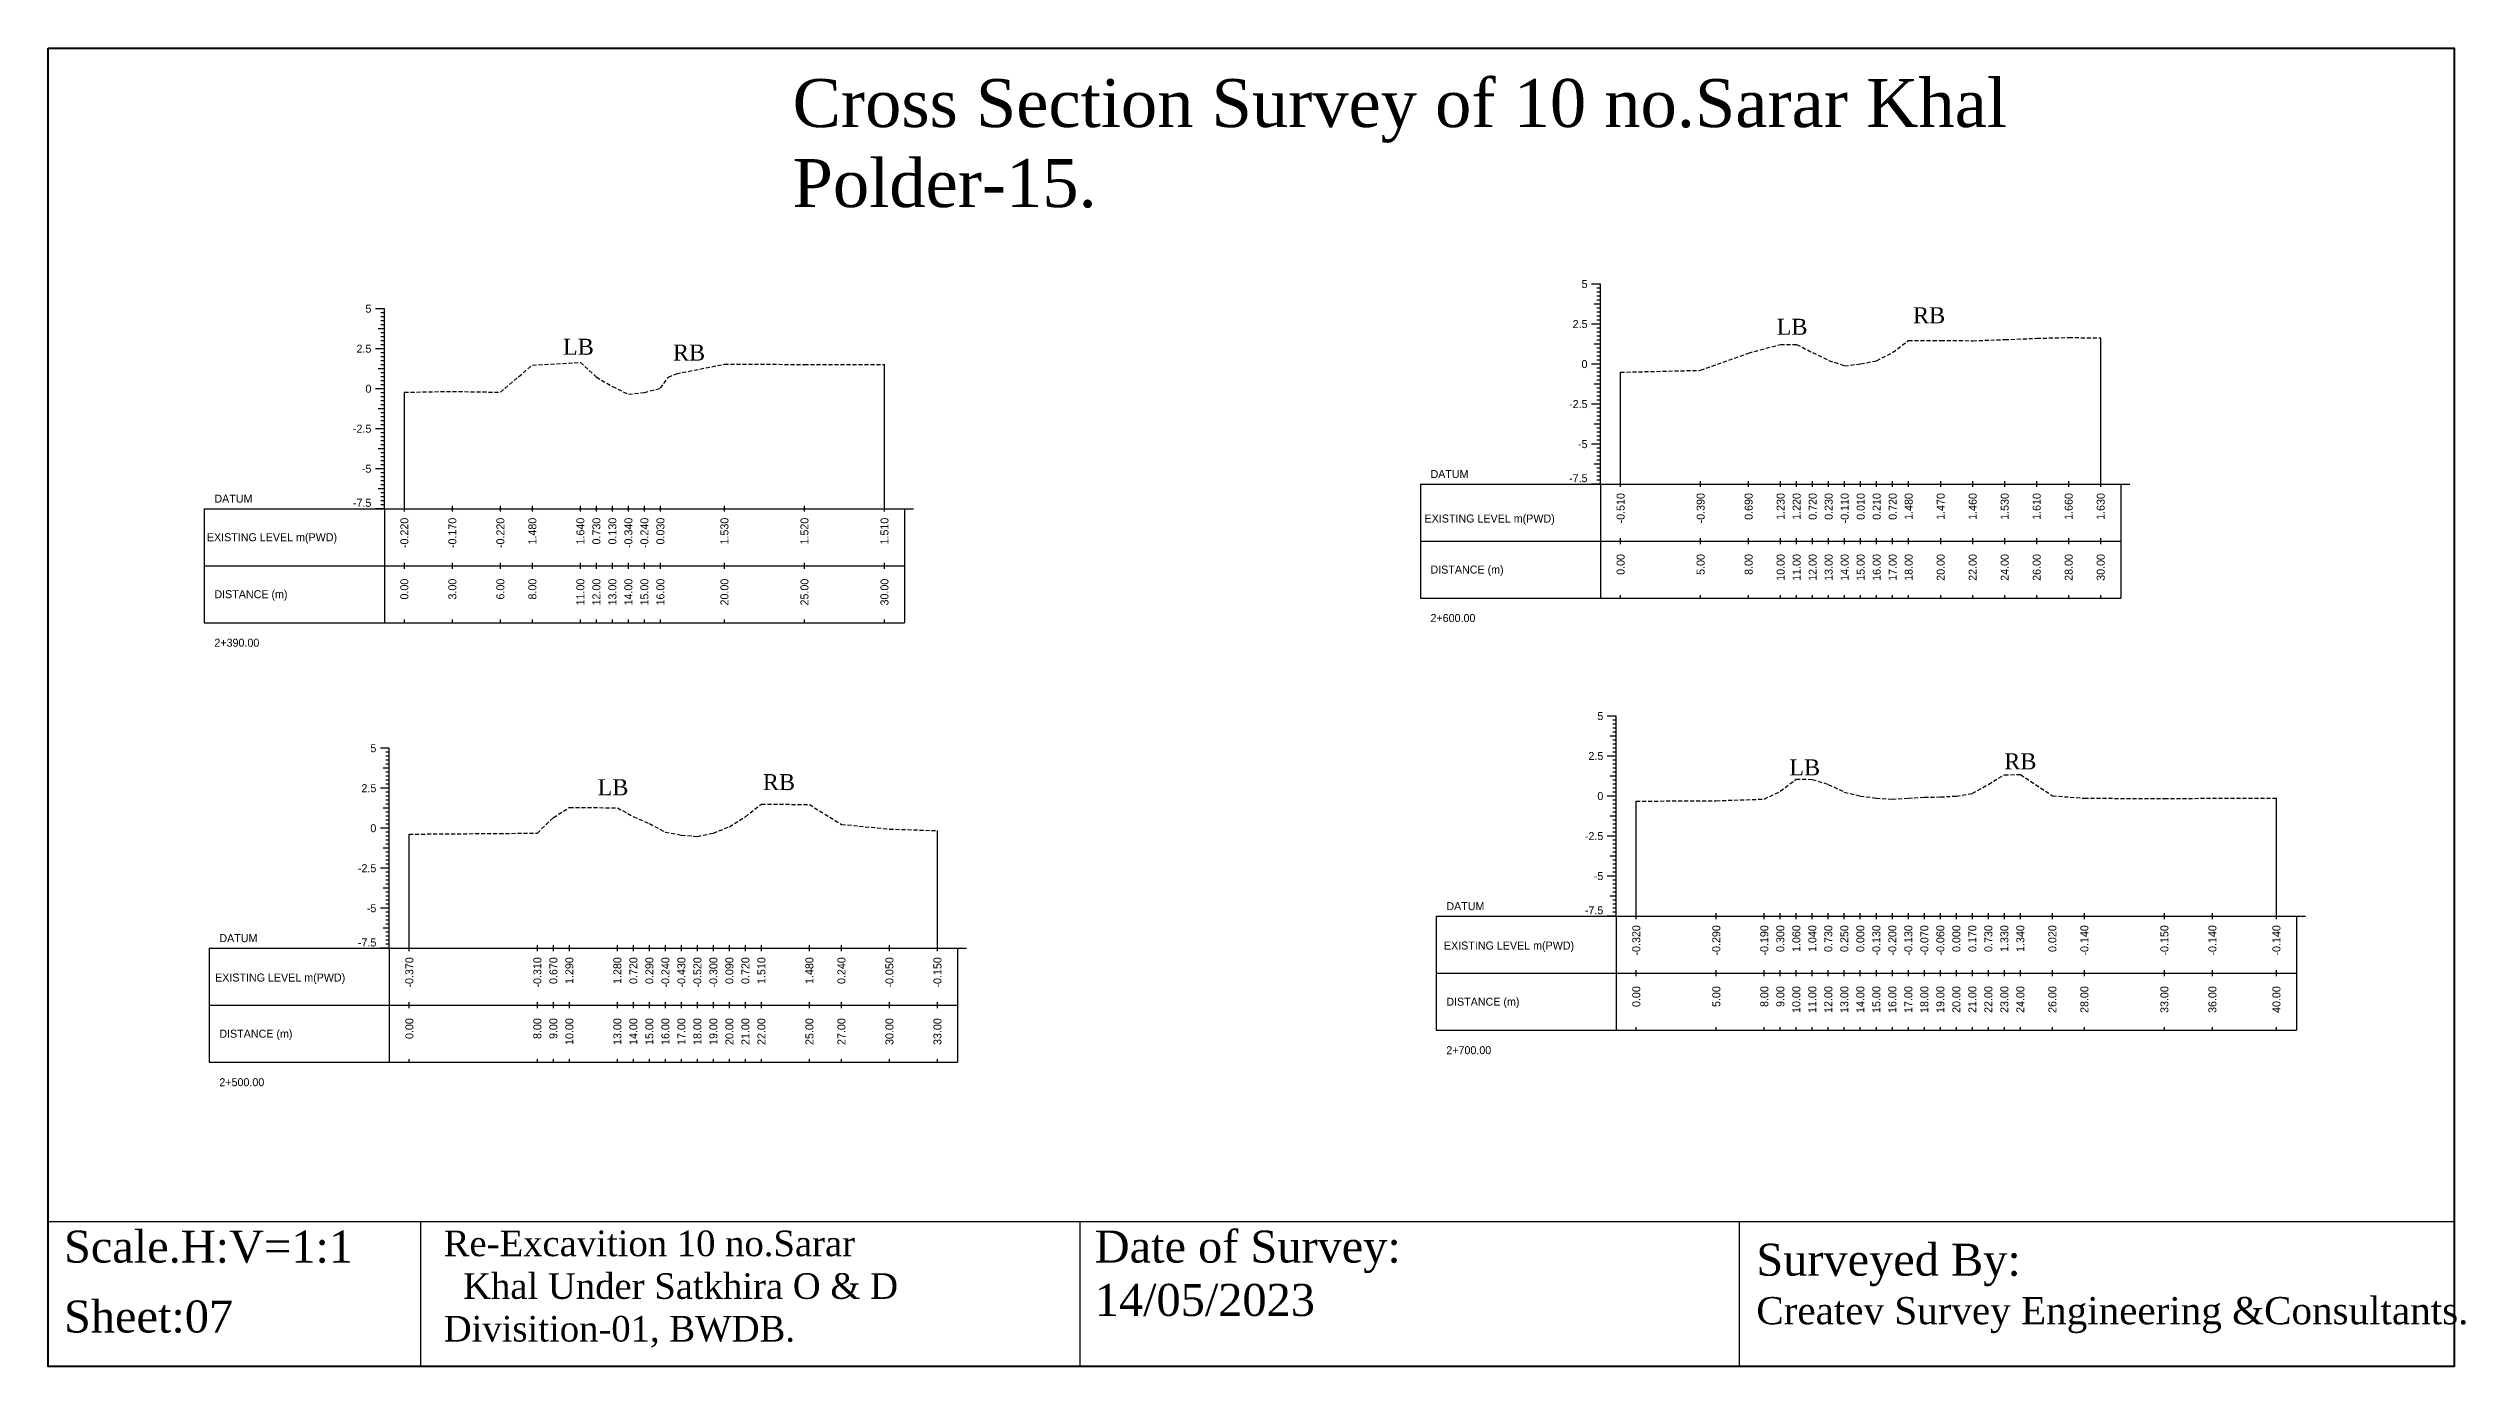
# Model space of a CAD drawing. Header units: inches. Extents: x 4752 to 6808, y -1487 to -426.
# Drawn here: x 5461.6 to 5612.7, y -1338 to -1255.6 of the extents above; entities that cross this region are included whole.
import ezdxf
from ezdxf.enums import TextEntityAlignment as Align

# ---------------------------------------------------------------- set-up
doc = ezdxf.new("R2010")
doc.units = ezdxf.units.IN
doc.header["$MEASUREMENT"] = 0
doc.linetypes.add('HIDDEN', pattern=[0.375, 0.25, -0.125])
doc.layers.add('CS_Drawing', color=7, linetype='Continuous')
doc.layers.add('GL', color=3, linetype='HIDDEN')
doc.styles.add('romans', font='romans.shx')

msp = doc.modelspace()

# ---------------------------------------------------------------- linework, layer by layer
at = {"color": 4, "lineweight": 40}
msp.add_lwpolyline([(5461.61, -1255.63), (5611.95, -1255.63), (5611.95, -1338), (5461.61, -1338)], close=True, dxfattribs=at)
for points in [[(5611.95, -1255.63), (5611.95, -1338)], [(5461.61, -1328.93), (5611.95, -1328.93)], [(5461.61, -1328.93), (5461.61, -1338)], [(5484.86, -1328.93), (5484.86, -1338)], [(5526.06, -1328.93), (5526.06, -1338)], [(5567.26, -1328.93), (5567.26, -1338)]]:
    msp.add_lwpolyline(points)
at = {"layer": 'CS_Drawing'}
for p, q in [((5558.61, -1270.36), (5558.04, -1270.36)), ((5558.61, -1270.36), (5558.21, -1270.36)), ((5558.61, -1271.61), (5558.21, -1271.61)), ((5558.61, -1270.36), (5558.38, -1270.36)), ((5558.61, -1270.61), (5558.38, -1270.61)), ((5558.61, -1270.86), (5558.38, -1270.86)), ((5558.61, -1271.11), (5558.38, -1271.11)), ((5558.61, -1271.36), (5558.38, -1271.36)), ((5558.61, -1271.61), (5558.38, -1271.61)), ((5558.61, -1282.86), (5558.61, -1270.36)), ((5482.61, -1271.9), (5482.05, -1271.9)), ((5482.61, -1271.9), (5482.22, -1271.9)), ((5482.61, -1273.15), (5482.22, -1273.15)), ((5482.61, -1271.9), (5482.39, -1271.9)), ((5482.61, -1272.15), (5482.39, -1272.15)), ((5482.61, -1272.4), (5482.39, -1272.4)), ((5482.61, -1272.65), (5482.39, -1272.65)), ((5482.61, -1272.9), (5482.39, -1272.9)), ((5482.61, -1273.15), (5482.39, -1273.15)), ((5482.61, -1284.4), (5482.61, -1271.9)), ((5558.61, -1272.86), (5558.04, -1272.86)), ((5558.61, -1272.86), (5558.21, -1272.86)), ((5558.61, -1271.86), (5558.38, -1271.86)), ((5558.61, -1272.11), (5558.38, -1272.11)), ((5558.61, -1272.36), (5558.38, -1272.36)), ((5558.61, -1272.61), (5558.38, -1272.61)), ((5558.61, -1272.86), (5558.38, -1272.86)), ((5558.61, -1273.11), (5558.38, -1273.11)), ((5558.61, -1273.36), (5558.38, -1273.36)), ((5482.61, -1274.4), (5482.05, -1274.4)), ((5482.61, -1274.4), (5482.22, -1274.4)), ((5482.61, -1273.4), (5482.39, -1273.4)), ((5482.61, -1273.65), (5482.39, -1273.65)), ((5482.61, -1273.9), (5482.39, -1273.9)), ((5482.61, -1274.15), (5482.39, -1274.15)), ((5482.61, -1274.4), (5482.39, -1274.4)), ((5482.61, -1274.65), (5482.39, -1274.65)), ((5558.61, -1274.11), (5558.21, -1274.11)), ((5558.61, -1273.61), (5558.38, -1273.61)), ((5558.61, -1273.86), (5558.38, -1273.86)), ((5558.61, -1274.11), (5558.38, -1274.11)), ((5558.61, -1274.36), (5558.38, -1274.36)), ((5558.61, -1274.61), (5558.38, -1274.61)), ((5558.61, -1274.86), (5558.38, -1274.86)), ((5589.86, -1282.86), (5589.86, -1273.73)), ((5482.61, -1275.65), (5482.22, -1275.65)), ((5482.61, -1274.9), (5482.39, -1274.9)), ((5482.61, -1275.15), (5482.39, -1275.15)), ((5482.61, -1275.4), (5482.39, -1275.4)), ((5482.61, -1275.65), (5482.39, -1275.65)), ((5482.61, -1275.9), (5482.39, -1275.9)), ((5482.61, -1276.15), (5482.39, -1276.15)), ((5513.86, -1284.4), (5513.86, -1275.39)), ((5558.61, -1275.36), (5558.04, -1275.36)), ((5558.61, -1275.36), (5558.21, -1275.36)), ((5558.61, -1275.11), (5558.38, -1275.11)), ((5558.61, -1275.36), (5558.38, -1275.36)), ((5558.61, -1275.61), (5558.38, -1275.61)), ((5558.61, -1275.86), (5558.38, -1275.86)), ((5558.61, -1276.11), (5558.38, -1276.11)), ((5558.61, -1276.36), (5558.38, -1276.36)), ((5559.86, -1282.86), (5559.86, -1275.87)), ((5482.61, -1276.9), (5482.05, -1276.9)), ((5482.61, -1276.9), (5482.22, -1276.9)), ((5482.61, -1276.4), (5482.39, -1276.4)), ((5482.61, -1276.65), (5482.39, -1276.65)), ((5482.61, -1276.9), (5482.39, -1276.9)), ((5482.61, -1277.15), (5482.39, -1277.15)), ((5482.61, -1277.4), (5482.39, -1277.4)), ((5482.61, -1277.65), (5482.39, -1277.65)), ((5483.86, -1284.4), (5483.86, -1277.12)), ((5558.61, -1277.86), (5558.04, -1277.86)), ((5558.61, -1276.61), (5558.21, -1276.61)), ((5558.61, -1277.86), (5558.21, -1277.86)), ((5558.61, -1276.61), (5558.38, -1276.61)), ((5558.61, -1276.86), (5558.38, -1276.86)), ((5558.61, -1277.11), (5558.38, -1277.11)), ((5558.61, -1277.36), (5558.38, -1277.36)), ((5558.61, -1277.61), (5558.38, -1277.61)), ((5558.61, -1277.86), (5558.38, -1277.86)), ((5482.61, -1279.4), (5482.05, -1279.4)), ((5482.61, -1278.15), (5482.22, -1278.15)), ((5482.61, -1279.4), (5482.22, -1279.4)), ((5482.61, -1277.9), (5482.39, -1277.9)), ((5482.61, -1278.15), (5482.39, -1278.15)), ((5482.61, -1278.4), (5482.39, -1278.4)), ((5482.61, -1278.65), (5482.39, -1278.65)), ((5482.61, -1278.9), (5482.39, -1278.9)), ((5482.61, -1279.15), (5482.39, -1279.15)), ((5482.61, -1279.4), (5482.39, -1279.4)), ((5558.61, -1279.11), (5558.21, -1279.11)), ((5558.61, -1278.11), (5558.38, -1278.11)), ((5558.61, -1278.36), (5558.38, -1278.36)), ((5558.61, -1278.61), (5558.38, -1278.61)), ((5558.61, -1278.86), (5558.38, -1278.86)), ((5558.61, -1279.11), (5558.38, -1279.11)), ((5558.61, -1279.36), (5558.38, -1279.36)), ((5482.61, -1280.65), (5482.22, -1280.65)), ((5482.61, -1279.65), (5482.39, -1279.65)), ((5482.61, -1279.9), (5482.39, -1279.9)), ((5482.61, -1280.15), (5482.39, -1280.15)), ((5482.61, -1280.4), (5482.39, -1280.4)), ((5482.61, -1280.65), (5482.39, -1280.65)), ((5482.61, -1280.9), (5482.39, -1280.9)), ((5558.61, -1280.36), (5558.04, -1280.36)), ((5558.61, -1280.36), (5558.21, -1280.36)), ((5558.61, -1279.61), (5558.38, -1279.61)), ((5558.61, -1279.86), (5558.38, -1279.86)), ((5558.61, -1280.11), (5558.38, -1280.11)), ((5558.61, -1280.36), (5558.38, -1280.36)), ((5558.61, -1280.61), (5558.38, -1280.61)), ((5558.61, -1280.86), (5558.38, -1280.86)), ((5482.61, -1281.9), (5482.05, -1281.9)), ((5482.61, -1281.9), (5482.22, -1281.9)), ((5482.61, -1281.15), (5482.39, -1281.15)), ((5482.61, -1281.4), (5482.39, -1281.4)), ((5482.61, -1281.65), (5482.39, -1281.65)), ((5482.61, -1281.9), (5482.39, -1281.9)), ((5482.61, -1282.15), (5482.39, -1282.15)), ((5482.61, -1282.4), (5482.39, -1282.4)), ((5558.61, -1281.61), (5558.21, -1281.61)), ((5558.61, -1281.11), (5558.38, -1281.11)), ((5558.61, -1281.36), (5558.38, -1281.36)), ((5558.61, -1281.61), (5558.38, -1281.61)), ((5558.61, -1281.86), (5558.38, -1281.86)), ((5558.61, -1282.11), (5558.38, -1282.11)), ((5558.61, -1282.36), (5558.38, -1282.36)), ((5482.61, -1283.15), (5482.22, -1283.15)), ((5482.61, -1282.65), (5482.39, -1282.65)), ((5482.61, -1282.9), (5482.39, -1282.9)), ((5482.61, -1283.15), (5482.39, -1283.15)), ((5482.61, -1283.4), (5482.39, -1283.4)), ((5482.61, -1283.65), (5482.39, -1283.65)), ((5482.61, -1283.9), (5482.39, -1283.9)), ((5547.36, -1282.86), (5558.61, -1282.86)), ((5547.36, -1282.86), (5547.36, -1289.98)), ((5558.61, -1282.86), (5558.04, -1282.86)), ((5558.61, -1282.86), (5558.21, -1282.86)), ((5558.61, -1282.61), (5558.38, -1282.61)), ((5558.61, -1282.86), (5558.38, -1282.86)), ((5558.61, -1282.86), (5591.11, -1282.86)), ((5558.61, -1282.86), (5558.61, -1289.98)), ((5559.86, -1283.04), (5559.86, -1282.67)), ((5564.86, -1283.04), (5564.86, -1282.67)), ((5567.86, -1283.04), (5567.86, -1282.67)), ((5569.86, -1283.04), (5569.86, -1282.67)), ((5570.86, -1283.04), (5570.86, -1282.67)), ((5571.86, -1283.04), (5571.86, -1282.67)), ((5572.86, -1283.04), (5572.86, -1282.67)), ((5573.86, -1283.04), (5573.86, -1282.67)), ((5574.86, -1283.04), (5574.86, -1282.67)), ((5575.86, -1283.04), (5575.86, -1282.67)), ((5576.86, -1283.04), (5576.86, -1282.67)), ((5577.86, -1283.04), (5577.86, -1282.67)), ((5579.86, -1283.04), (5579.86, -1282.67)), ((5581.86, -1283.04), (5581.86, -1282.67)), ((5583.86, -1283.04), (5583.86, -1282.67)), ((5585.86, -1283.04), (5585.86, -1282.67)), ((5587.86, -1283.04), (5587.86, -1282.67)), ((5589.86, -1283.04), (5589.86, -1282.67)), ((5591.11, -1282.86), (5591.67, -1282.86)), ((5591.11, -1282.86), (5591.5, -1282.86)), ((5591.11, -1282.86), (5591.33, -1282.86)), ((5591.11, -1282.86), (5591.11, -1289.98)), ((5471.36, -1284.4), (5482.61, -1284.4)), ((5471.36, -1284.4), (5471.36, -1291.52)), ((5482.61, -1284.4), (5482.05, -1284.4)), ((5482.61, -1284.4), (5482.22, -1284.4)), ((5482.61, -1284.15), (5482.39, -1284.15)), ((5482.61, -1284.4), (5482.39, -1284.4)), ((5482.61, -1284.4), (5515.11, -1284.4)), ((5482.61, -1284.4), (5482.61, -1291.52)), ((5483.86, -1284.58), (5483.86, -1284.21)), ((5486.86, -1284.58), (5486.86, -1284.21)), ((5489.86, -1284.58), (5489.86, -1284.21)), ((5491.86, -1284.58), (5491.86, -1284.21)), ((5494.86, -1284.58), (5494.86, -1284.21)), ((5495.86, -1284.58), (5495.86, -1284.21)), ((5496.86, -1284.58), (5496.86, -1284.21)), ((5497.86, -1284.58), (5497.86, -1284.21)), ((5498.86, -1284.58), (5498.86, -1284.21)), ((5499.86, -1284.58), (5499.86, -1284.21)), ((5503.86, -1284.58), (5503.86, -1284.21)), ((5508.86, -1284.58), (5508.86, -1284.21)), ((5513.86, -1284.58), (5513.86, -1284.21)), ((5515.11, -1284.4), (5515.67, -1284.4)), ((5515.11, -1284.4), (5515.51, -1284.4)), ((5515.11, -1284.4), (5515.34, -1284.4)), ((5515.11, -1284.4), (5515.11, -1291.52)), ((5547.36, -1286.42), (5558.61, -1286.42)), ((5558.61, -1286.42), (5591.11, -1286.42)), ((5558.61, -1286.42), (5591.11, -1286.42)), ((5559.86, -1286.61), (5559.86, -1286.23)), ((5564.86, -1286.61), (5564.86, -1286.23)), ((5567.86, -1286.61), (5567.86, -1286.23)), ((5569.86, -1286.61), (5569.86, -1286.23)), ((5570.86, -1286.61), (5570.86, -1286.23)), ((5571.86, -1286.61), (5571.86, -1286.23)), ((5572.86, -1286.61), (5572.86, -1286.23)), ((5573.86, -1286.61), (5573.86, -1286.23)), ((5574.86, -1286.61), (5574.86, -1286.23)), ((5575.86, -1286.61), (5575.86, -1286.23)), ((5576.86, -1286.61), (5576.86, -1286.23)), ((5577.86, -1286.61), (5577.86, -1286.23)), ((5579.86, -1286.61), (5579.86, -1286.23)), ((5581.86, -1286.61), (5581.86, -1286.23)), ((5583.86, -1286.61), (5583.86, -1286.23)), ((5585.86, -1286.61), (5585.86, -1286.23)), ((5587.86, -1286.61), (5587.86, -1286.23)), ((5589.86, -1286.61), (5589.86, -1286.23)), ((5471.36, -1287.96), (5482.61, -1287.96)), ((5482.61, -1287.96), (5515.11, -1287.96)), ((5482.61, -1287.96), (5515.11, -1287.96)), ((5483.86, -1288.15), (5483.86, -1287.77)), ((5486.86, -1288.15), (5486.86, -1287.77)), ((5489.86, -1288.15), (5489.86, -1287.77)), ((5491.86, -1288.15), (5491.86, -1287.77)), ((5494.86, -1288.15), (5494.86, -1287.77)), ((5495.86, -1288.15), (5495.86, -1287.77)), ((5496.86, -1288.15), (5496.86, -1287.77)), ((5497.86, -1288.15), (5497.86, -1287.77)), ((5498.86, -1288.15), (5498.86, -1287.77)), ((5499.86, -1288.15), (5499.86, -1287.77)), ((5503.86, -1288.15), (5503.86, -1287.77)), ((5508.86, -1288.15), (5508.86, -1287.77)), ((5513.86, -1288.15), (5513.86, -1287.77)), ((5559.86, -1289.98), (5559.86, -1289.79)), ((5564.86, -1289.98), (5564.86, -1289.79)), ((5567.86, -1289.98), (5567.86, -1289.79)), ((5569.86, -1289.98), (5569.86, -1289.79)), ((5570.86, -1289.98), (5570.86, -1289.79)), ((5571.86, -1289.98), (5571.86, -1289.79)), ((5572.86, -1289.98), (5572.86, -1289.79)), ((5573.86, -1289.98), (5573.86, -1289.79)), ((5574.86, -1289.98), (5574.86, -1289.79)), ((5575.86, -1289.98), (5575.86, -1289.79)), ((5576.86, -1289.98), (5576.86, -1289.79)), ((5577.86, -1289.98), (5577.86, -1289.79)), ((5579.86, -1289.98), (5579.86, -1289.79)), ((5581.86, -1289.98), (5581.86, -1289.79)), ((5583.86, -1289.98), (5583.86, -1289.79)), ((5585.86, -1289.98), (5585.86, -1289.79)), ((5587.86, -1289.98), (5587.86, -1289.79)), ((5589.86, -1289.98), (5589.86, -1289.79)), ((5483.86, -1291.52), (5483.86, -1291.33)), ((5486.86, -1291.52), (5486.86, -1291.33)), ((5489.86, -1291.52), (5489.86, -1291.33)), ((5491.86, -1291.52), (5491.86, -1291.33)), ((5494.86, -1291.52), (5494.86, -1291.33)), ((5495.86, -1291.52), (5495.86, -1291.33)), ((5496.86, -1291.52), (5496.86, -1291.33)), ((5497.86, -1291.52), (5497.86, -1291.33)), ((5498.86, -1291.52), (5498.86, -1291.33)), ((5499.86, -1291.52), (5499.86, -1291.33)), ((5503.86, -1291.52), (5503.86, -1291.33)), ((5508.86, -1291.52), (5508.86, -1291.33)), ((5513.86, -1291.52), (5513.86, -1291.33)), ((5547.36, -1289.98), (5558.61, -1289.98)), ((5558.61, -1289.98), (5591.11, -1289.98)), ((5471.36, -1291.52), (5482.61, -1291.52)), ((5482.61, -1291.52), (5515.11, -1291.52)), ((5559.59, -1297.35), (5559.03, -1297.35)), ((5559.59, -1297.35), (5559.2, -1297.35)), ((5559.59, -1297.35), (5559.37, -1297.35)), ((5559.59, -1309.85), (5559.59, -1297.35)), ((5559.59, -1298.6), (5559.2, -1298.6)), ((5559.59, -1297.6), (5559.37, -1297.6)), ((5559.59, -1297.85), (5559.37, -1297.85)), ((5559.59, -1298.1), (5559.37, -1298.1)), ((5559.59, -1298.35), (5559.37, -1298.35)), ((5559.59, -1298.6), (5559.37, -1298.6)), ((5559.59, -1298.85), (5559.37, -1298.85)), ((5482.92, -1299.36), (5482.36, -1299.36)), ((5482.92, -1299.36), (5482.53, -1299.36)), ((5482.92, -1299.36), (5482.7, -1299.36)), ((5482.92, -1299.61), (5482.7, -1299.61)), ((5482.92, -1299.86), (5482.7, -1299.86)), ((5482.92, -1300.11), (5482.7, -1300.11)), ((5482.92, -1300.36), (5482.7, -1300.36)), ((5482.92, -1311.86), (5482.92, -1299.36)), ((5559.59, -1299.85), (5559.03, -1299.85)), ((5559.59, -1299.85), (5559.2, -1299.85)), ((5559.59, -1299.1), (5559.37, -1299.1)), ((5559.59, -1299.35), (5559.37, -1299.35)), ((5559.59, -1299.6), (5559.37, -1299.6)), ((5559.59, -1299.85), (5559.37, -1299.85)), ((5559.59, -1300.1), (5559.37, -1300.1)), ((5559.59, -1300.35), (5559.37, -1300.35)), ((5482.92, -1301.86), (5482.36, -1301.86)), ((5482.92, -1300.61), (5482.53, -1300.61)), ((5482.92, -1301.86), (5482.53, -1301.86)), ((5482.92, -1300.61), (5482.7, -1300.61)), ((5482.92, -1300.86), (5482.7, -1300.86)), ((5482.92, -1301.11), (5482.7, -1301.11)), ((5482.92, -1301.36), (5482.7, -1301.36)), ((5482.92, -1301.61), (5482.7, -1301.61)), ((5482.92, -1301.86), (5482.7, -1301.86)), ((5559.59, -1301.1), (5559.2, -1301.1)), ((5559.59, -1300.6), (5559.37, -1300.6)), ((5559.59, -1300.85), (5559.37, -1300.85)), ((5559.59, -1301.1), (5559.37, -1301.1)), ((5559.59, -1301.35), (5559.37, -1301.35)), ((5559.59, -1301.6), (5559.37, -1301.6)), ((5559.59, -1301.85), (5559.37, -1301.85)), ((5482.92, -1303.11), (5482.53, -1303.11)), ((5482.92, -1302.11), (5482.7, -1302.11)), ((5482.92, -1302.36), (5482.7, -1302.36)), ((5482.92, -1302.61), (5482.7, -1302.61)), ((5482.92, -1302.86), (5482.7, -1302.86)), ((5482.92, -1303.11), (5482.7, -1303.11)), ((5482.92, -1303.36), (5482.7, -1303.36)), ((5559.59, -1302.35), (5559.03, -1302.35)), ((5559.59, -1302.35), (5559.2, -1302.35)), ((5559.59, -1302.1), (5559.37, -1302.1)), ((5559.59, -1302.35), (5559.37, -1302.35)), ((5559.59, -1302.6), (5559.37, -1302.6)), ((5559.59, -1302.85), (5559.37, -1302.85)), ((5559.59, -1303.1), (5559.37, -1303.1)), ((5559.59, -1303.35), (5559.37, -1303.35)), ((5560.84, -1309.85), (5560.84, -1302.67)), ((5600.84, -1309.85), (5600.84, -1302.49)), ((5482.92, -1304.36), (5482.36, -1304.36)), ((5482.92, -1304.36), (5482.53, -1304.36)), ((5482.92, -1303.61), (5482.7, -1303.61)), ((5482.92, -1303.86), (5482.7, -1303.86)), ((5482.92, -1304.11), (5482.7, -1304.11)), ((5482.92, -1304.36), (5482.7, -1304.36)), ((5482.92, -1304.61), (5482.7, -1304.61)), ((5482.92, -1304.86), (5482.7, -1304.86)), ((5484.17, -1311.86), (5484.17, -1304.73)), ((5517.17, -1311.86), (5517.17, -1304.51)), ((5559.59, -1304.85), (5559.03, -1304.85)), ((5559.59, -1303.6), (5559.2, -1303.6)), ((5559.59, -1304.85), (5559.2, -1304.85)), ((5559.59, -1303.6), (5559.37, -1303.6)), ((5559.59, -1303.85), (5559.37, -1303.85)), ((5559.59, -1304.1), (5559.37, -1304.1)), ((5559.59, -1304.35), (5559.37, -1304.35)), ((5559.59, -1304.6), (5559.37, -1304.6)), ((5559.59, -1304.85), (5559.37, -1304.85)), ((5482.92, -1305.61), (5482.53, -1305.61)), ((5482.92, -1305.11), (5482.7, -1305.11)), ((5482.92, -1305.36), (5482.7, -1305.36)), ((5482.92, -1305.61), (5482.7, -1305.61)), ((5482.92, -1305.86), (5482.7, -1305.86)), ((5482.92, -1306.11), (5482.7, -1306.11)), ((5482.92, -1306.36), (5482.7, -1306.36)), ((5559.59, -1306.1), (5559.2, -1306.1)), ((5559.59, -1305.1), (5559.37, -1305.1)), ((5559.59, -1305.35), (5559.37, -1305.35)), ((5559.59, -1305.6), (5559.37, -1305.6)), ((5559.59, -1305.85), (5559.37, -1305.85)), ((5559.59, -1306.1), (5559.37, -1306.1)), ((5559.59, -1306.35), (5559.37, -1306.35)), ((5482.92, -1306.86), (5482.36, -1306.86)), ((5482.92, -1306.86), (5482.53, -1306.86)), ((5482.92, -1306.61), (5482.7, -1306.61)), ((5482.92, -1306.86), (5482.7, -1306.86)), ((5482.92, -1307.11), (5482.7, -1307.11)), ((5482.92, -1307.36), (5482.7, -1307.36)), ((5482.92, -1307.61), (5482.7, -1307.61)), ((5482.92, -1307.86), (5482.7, -1307.86)), ((5559.59, -1307.35), (5559.03, -1307.35)), ((5559.59, -1307.35), (5559.2, -1307.35)), ((5559.59, -1306.6), (5559.37, -1306.6)), ((5559.59, -1306.85), (5559.37, -1306.85)), ((5559.59, -1307.1), (5559.37, -1307.1)), ((5559.59, -1307.35), (5559.37, -1307.35)), ((5559.59, -1307.6), (5559.37, -1307.6)), ((5559.59, -1307.85), (5559.37, -1307.85)), ((5482.92, -1309.36), (5482.36, -1309.36)), ((5482.92, -1308.11), (5482.53, -1308.11)), ((5482.92, -1309.36), (5482.53, -1309.36)), ((5482.92, -1308.11), (5482.7, -1308.11)), ((5482.92, -1308.36), (5482.7, -1308.36)), ((5482.92, -1308.61), (5482.7, -1308.61)), ((5482.92, -1308.86), (5482.7, -1308.86)), ((5482.92, -1309.11), (5482.7, -1309.11)), ((5482.92, -1309.36), (5482.7, -1309.36)), ((5482.92, -1309.61), (5482.7, -1309.61)), ((5559.59, -1308.6), (5559.2, -1308.6)), ((5559.59, -1308.1), (5559.37, -1308.1)), ((5559.59, -1308.35), (5559.37, -1308.35)), ((5559.59, -1308.6), (5559.37, -1308.6)), ((5559.59, -1308.85), (5559.37, -1308.85)), ((5559.59, -1309.1), (5559.37, -1309.1)), ((5559.59, -1309.35), (5559.37, -1309.35)), ((5559.59, -1309.6), (5559.37, -1309.6)), ((5482.92, -1310.61), (5482.53, -1310.61)), ((5482.92, -1309.86), (5482.7, -1309.86)), ((5482.92, -1310.11), (5482.7, -1310.11)), ((5482.92, -1310.36), (5482.7, -1310.36)), ((5482.92, -1310.61), (5482.7, -1310.61)), ((5482.92, -1310.86), (5482.7, -1310.86)), ((5482.92, -1311.11), (5482.7, -1311.11)), ((5548.34, -1309.85), (5559.59, -1309.85)), ((5548.34, -1309.85), (5548.34, -1316.98)), ((5559.59, -1309.85), (5559.03, -1309.85)), ((5559.59, -1309.85), (5559.2, -1309.85)), ((5559.59, -1309.85), (5559.37, -1309.85)), ((5559.59, -1309.85), (5602.09, -1309.85)), ((5559.59, -1309.85), (5559.59, -1316.98)), ((5560.84, -1310.04), (5560.84, -1309.67)), ((5565.84, -1310.04), (5565.84, -1309.67)), ((5568.84, -1310.04), (5568.84, -1309.67)), ((5569.84, -1310.04), (5569.84, -1309.67)), ((5570.84, -1310.04), (5570.84, -1309.67)), ((5571.84, -1310.04), (5571.84, -1309.67)), ((5572.84, -1310.04), (5572.84, -1309.67)), ((5573.84, -1310.04), (5573.84, -1309.67)), ((5574.84, -1310.04), (5574.84, -1309.67)), ((5575.84, -1310.04), (5575.84, -1309.67)), ((5576.84, -1310.04), (5576.84, -1309.67)), ((5577.84, -1310.04), (5577.84, -1309.67)), ((5578.84, -1310.04), (5578.84, -1309.67)), ((5579.84, -1310.04), (5579.84, -1309.67)), ((5580.84, -1310.04), (5580.84, -1309.67)), ((5581.84, -1310.04), (5581.84, -1309.67)), ((5582.84, -1310.04), (5582.84, -1309.67)), ((5583.84, -1310.04), (5583.84, -1309.67)), ((5584.84, -1310.04), (5584.84, -1309.67)), ((5586.84, -1310.04), (5586.84, -1309.67)), ((5588.84, -1310.04), (5588.84, -1309.67)), ((5593.84, -1310.04), (5593.84, -1309.67)), ((5596.84, -1310.04), (5596.84, -1309.67)), ((5600.84, -1310.04), (5600.84, -1309.67)), ((5602.09, -1309.85), (5602.66, -1309.85)), ((5602.09, -1309.85), (5602.49, -1309.85)), ((5602.09, -1309.85), (5602.32, -1309.85)), ((5602.09, -1309.85), (5602.09, -1316.98)), ((5471.67, -1311.86), (5482.92, -1311.86)), ((5471.67, -1311.86), (5471.67, -1318.98)), ((5482.92, -1311.86), (5482.36, -1311.86)), ((5482.92, -1311.86), (5482.53, -1311.86)), ((5482.92, -1311.36), (5482.7, -1311.36)), ((5482.92, -1311.61), (5482.7, -1311.61)), ((5482.92, -1311.86), (5482.7, -1311.86)), ((5482.92, -1311.86), (5518.42, -1311.86)), ((5482.92, -1311.86), (5482.92, -1318.98)), ((5484.17, -1312.05), (5484.17, -1311.67)), ((5492.17, -1312.05), (5492.17, -1311.67)), ((5493.17, -1312.05), (5493.17, -1311.67)), ((5494.17, -1312.05), (5494.17, -1311.67)), ((5497.17, -1312.05), (5497.17, -1311.67)), ((5498.17, -1312.05), (5498.17, -1311.67)), ((5499.17, -1312.05), (5499.17, -1311.67)), ((5500.17, -1312.05), (5500.17, -1311.67)), ((5501.17, -1312.05), (5501.17, -1311.67)), ((5502.17, -1312.05), (5502.17, -1311.67)), ((5503.17, -1312.05), (5503.17, -1311.67)), ((5504.17, -1312.05), (5504.17, -1311.67)), ((5505.17, -1312.05), (5505.17, -1311.67)), ((5506.17, -1312.05), (5506.17, -1311.67)), ((5509.17, -1312.05), (5509.17, -1311.67)), ((5511.17, -1312.05), (5511.17, -1311.67)), ((5514.17, -1312.05), (5514.17, -1311.67)), ((5517.17, -1312.05), (5517.17, -1311.67)), ((5518.42, -1311.86), (5518.99, -1311.86)), ((5518.42, -1311.86), (5518.82, -1311.86)), ((5518.42, -1311.86), (5518.65, -1311.86)), ((5518.42, -1311.86), (5518.42, -1318.98)), ((5548.34, -1313.42), (5559.59, -1313.42)), ((5559.59, -1313.42), (5602.09, -1313.42)), ((5559.59, -1313.42), (5602.09, -1313.42)), ((5560.84, -1313.6), (5560.84, -1313.23)), ((5565.84, -1313.6), (5565.84, -1313.23)), ((5568.84, -1313.6), (5568.84, -1313.23)), ((5569.84, -1313.6), (5569.84, -1313.23)), ((5570.84, -1313.6), (5570.84, -1313.23)), ((5571.84, -1313.6), (5571.84, -1313.23)), ((5572.84, -1313.6), (5572.84, -1313.23)), ((5573.84, -1313.6), (5573.84, -1313.23)), ((5574.84, -1313.6), (5574.84, -1313.23)), ((5575.84, -1313.6), (5575.84, -1313.23)), ((5576.84, -1313.6), (5576.84, -1313.23)), ((5577.84, -1313.6), (5577.84, -1313.23)), ((5578.84, -1313.6), (5578.84, -1313.23)), ((5579.84, -1313.6), (5579.84, -1313.23)), ((5580.84, -1313.6), (5580.84, -1313.23)), ((5581.84, -1313.6), (5581.84, -1313.23)), ((5582.84, -1313.6), (5582.84, -1313.23)), ((5583.84, -1313.6), (5583.84, -1313.23)), ((5584.84, -1313.6), (5584.84, -1313.23)), ((5586.84, -1313.6), (5586.84, -1313.23)), ((5588.84, -1313.6), (5588.84, -1313.23)), ((5593.84, -1313.6), (5593.84, -1313.23)), ((5596.84, -1313.6), (5596.84, -1313.23)), ((5600.84, -1313.6), (5600.84, -1313.23)), ((5471.67, -1315.42), (5482.92, -1315.42)), ((5482.92, -1315.42), (5518.42, -1315.42)), ((5482.92, -1315.42), (5518.42, -1315.42)), ((5484.17, -1315.61), (5484.17, -1315.23)), ((5492.17, -1315.61), (5492.17, -1315.23)), ((5493.17, -1315.61), (5493.17, -1315.23)), ((5494.17, -1315.61), (5494.17, -1315.23)), ((5497.17, -1315.61), (5497.17, -1315.23)), ((5498.17, -1315.61), (5498.17, -1315.23)), ((5499.17, -1315.61), (5499.17, -1315.23)), ((5500.17, -1315.61), (5500.17, -1315.23)), ((5501.17, -1315.61), (5501.17, -1315.23)), ((5502.17, -1315.61), (5502.17, -1315.23)), ((5503.17, -1315.61), (5503.17, -1315.23)), ((5504.17, -1315.61), (5504.17, -1315.23)), ((5505.17, -1315.61), (5505.17, -1315.23)), ((5506.17, -1315.61), (5506.17, -1315.23)), ((5509.17, -1315.61), (5509.17, -1315.23)), ((5511.17, -1315.61), (5511.17, -1315.23)), ((5514.17, -1315.61), (5514.17, -1315.23)), ((5517.17, -1315.61), (5517.17, -1315.23)), ((5548.34, -1316.98), (5559.59, -1316.98)), ((5559.59, -1316.98), (5602.09, -1316.98)), ((5560.84, -1316.98), (5560.84, -1316.79)), ((5565.84, -1316.98), (5565.84, -1316.79)), ((5568.84, -1316.98), (5568.84, -1316.79)), ((5569.84, -1316.98), (5569.84, -1316.79)), ((5570.84, -1316.98), (5570.84, -1316.79)), ((5571.84, -1316.98), (5571.84, -1316.79)), ((5572.84, -1316.98), (5572.84, -1316.79)), ((5573.84, -1316.98), (5573.84, -1316.79)), ((5574.84, -1316.98), (5574.84, -1316.79)), ((5575.84, -1316.98), (5575.84, -1316.79)), ((5576.84, -1316.98), (5576.84, -1316.79)), ((5577.84, -1316.98), (5577.84, -1316.79)), ((5578.84, -1316.98), (5578.84, -1316.79)), ((5579.84, -1316.98), (5579.84, -1316.79)), ((5580.84, -1316.98), (5580.84, -1316.79)), ((5581.84, -1316.98), (5581.84, -1316.79)), ((5582.84, -1316.98), (5582.84, -1316.79)), ((5583.84, -1316.98), (5583.84, -1316.79)), ((5584.84, -1316.98), (5584.84, -1316.79)), ((5586.84, -1316.98), (5586.84, -1316.79)), ((5588.84, -1316.98), (5588.84, -1316.79)), ((5593.84, -1316.98), (5593.84, -1316.79)), ((5596.84, -1316.98), (5596.84, -1316.79)), ((5600.84, -1316.98), (5600.84, -1316.79)), ((5471.67, -1318.98), (5482.92, -1318.98)), ((5482.92, -1318.98), (5518.42, -1318.98)), ((5484.17, -1318.98), (5484.17, -1318.8)), ((5492.17, -1318.98), (5492.17, -1318.8)), ((5493.17, -1318.98), (5493.17, -1318.8)), ((5494.17, -1318.98), (5494.17, -1318.8)), ((5497.17, -1318.98), (5497.17, -1318.8)), ((5498.17, -1318.98), (5498.17, -1318.8)), ((5499.17, -1318.98), (5499.17, -1318.8)), ((5500.17, -1318.98), (5500.17, -1318.8)), ((5501.17, -1318.98), (5501.17, -1318.8)), ((5502.17, -1318.98), (5502.17, -1318.8)), ((5503.17, -1318.98), (5503.17, -1318.8)), ((5504.17, -1318.98), (5504.17, -1318.8)), ((5505.17, -1318.98), (5505.17, -1318.8)), ((5506.17, -1318.98), (5506.17, -1318.8)), ((5509.17, -1318.98), (5509.17, -1318.8)), ((5511.17, -1318.98), (5511.17, -1318.8)), ((5514.17, -1318.98), (5514.17, -1318.8)), ((5517.17, -1318.98), (5517.17, -1318.8))]:
    msp.add_line(p, q, dxfattribs=at)
at = {"layer": 'GL'}
for points in [[(5559.86, -1275.87), (5564.86, -1275.75), (5567.86, -1274.67), (5569.86, -1274.13), (5570.86, -1274.14), (5571.86, -1274.64), (5572.86, -1275.13), (5573.86, -1275.47), (5574.86, -1275.35), (5575.86, -1275.15), (5576.86, -1274.64), (5577.86, -1273.88), (5579.86, -1273.89), (5581.86, -1273.9), (5583.86, -1273.83), (5585.86, -1273.75), (5587.86, -1273.7), (5589.86, -1273.73)], [(5483.86, -1277.12), (5486.86, -1277.07), (5489.86, -1277.12), (5491.86, -1275.42), (5494.86, -1275.26), (5495.86, -1276.17), (5496.86, -1276.77), (5497.86, -1277.24), (5498.86, -1277.14), (5499.86, -1276.87), (5500.36, -1276.17), (5500.86, -1275.96), (5503.86, -1275.37), (5508.86, -1275.38), (5513.86, -1275.39)], [(5560.84, -1302.67), (5565.84, -1302.64), (5568.84, -1302.54), (5569.84, -1302.05), (5570.84, -1301.29), (5571.84, -1301.31), (5572.84, -1301.62), (5573.84, -1302.1), (5574.84, -1302.35), (5575.84, -1302.48), (5576.84, -1302.55), (5577.84, -1302.48), (5578.84, -1302.42), (5579.84, -1302.41), (5580.84, -1302.35), (5581.84, -1302.18), (5582.84, -1301.62), (5583.84, -1301.02), (5584.84, -1301.01), (5586.84, -1302.33), (5588.84, -1302.49), (5593.84, -1302.5), (5596.84, -1302.49), (5600.84, -1302.49)], [(5484.17, -1304.73), (5492.17, -1304.67), (5493.17, -1303.69), (5494.17, -1303.07), (5497.17, -1303.08), (5498.17, -1303.64), (5499.17, -1304.07), (5500.17, -1304.6), (5501.17, -1304.79), (5502.17, -1304.88), (5503.17, -1304.66), (5504.17, -1304.27), (5505.17, -1303.64), (5506.17, -1302.85), (5509.17, -1302.88), (5511.17, -1304.12), (5514.17, -1304.41), (5517.17, -1304.51)]]:
    msp.add_lwpolyline(points, dxfattribs=at)

# ---------------------------------------------------------------- texts
at = {"attachment_point": 1, "style": 'romans'}
for s, insert, char_height, width in [('{\\fTimes New Roman|b0|i0|c0|p18;Cross Section Survey of 10 no.Sarar Khal Polder-15.}', (5508.12, -1257.55), 3, 75.7359), ('\\pi-1,l1;{\\fTimes New Roman|b0|i0|c0|p18;RB}', (5578.13, -1271.81), 1, 325.847), ('{\\fTimes New Roman|b0|i0|c0|p18;LB}', (5569.61, -1272.53), 1, 325.847), ('{\\fTimes New Roman|b0|i0|c0|p18;LB}', (5493.77, -1273.78), 1, 325.847), ('\\pi-1,l1;{\\fTimes New Roman|b0|i0|c0|p18;RB}', (5500.64, -1274.14), 1, 325.847), ('{\\fTimes New Roman|b0|i0|c0|p18;LB}', (5570.4, -1300.06), 1, 325.847), ('\\pi-1,l1;{\\fTimes New Roman|b0|i0|c0|p18;RB}', (5583.83, -1299.68), 1, 325.847), ('{\\fTimes New Roman|b0|i0|c0|p18;LB}', (5495.93, -1301.3), 1, 325.847), ('\\pi-1,l1;{\\fTimes New Roman|b0|i0|c0|p18;RB}', (5506.26, -1300.98), 1, 325.847), ('{\\fTimes New Roman|b0|i0|c0|p18;Scale.H:V=1:1}', (5462.59, -1329.5), 2, 22.2708), ('{\\fTimes New Roman|b0|i0|c0|p18;Re-Excavition 10 no.Sarar\\P  Khal Under Satkhira O & D    Divisition-01, BWDB.}', (5486.32, -1329.5), 1.6, 38.8405), ('{\\fTimes New Roman|b0|i0|c0|p18;Date of Survey: 14/05/2023}', (5527, -1329.5), 2, 22.2708), ('{\\fTimes New Roman|b0|i0|c0|p18;Surveyed By:                                     \\H0.85x;Createv Survey Engineering &Consultants.}', (5568.34, -1330.32), 2, 45.2193), ('{\\fTimes New Roman|b0|i0|c0|p18;Sheet:07}', (5462.59, -1333.87), 2, 38.8405)]:
    msp.add_mtext(s, dxfattribs=dict(at, insert=insert, char_height=char_height, width=width))
at = {"layer": 'CS_Drawing'}
for s, p in [('5', (5557.79, -1270.36)), ('5', (5481.8, -1271.9)), ('2.5', (5557.79, -1272.86)), ('2.5', (5481.8, -1274.4)), ('0', (5557.79, -1275.36)), ('0', (5481.8, -1276.9)), ('-2.5', (5557.79, -1277.86)), ('-2.5', (5481.8, -1279.4)), ('-5', (5557.79, -1280.36)), ('-5', (5481.8, -1281.9)), ('5', (5558.78, -1297.35)), ('5', (5482.11, -1299.36)), ('2.5', (5558.78, -1299.85)), ('2.5', (5482.11, -1301.86)), ('0', (5558.78, -1302.35)), ('0', (5482.11, -1304.36)), ('-2.5', (5558.78, -1304.85)), ('-2.5', (5482.11, -1306.86)), ('-5', (5558.78, -1307.35)), ('-5', (5482.11, -1309.36))]:
    msp.add_text(s, height=0.5, dxfattribs=at).set_placement(p, align=Align.MIDDLE_RIGHT)
for s, p in [('DATUM', (5547.98, -1282.23)), ('DATUM', (5471.99, -1283.77)), ('EXISTING LEVEL m(PWD)', (5547.61, -1285.01)), ('EXISTING LEVEL m(PWD)', (5471.52, -1286.18)), ('DISTANCE (m)', (5547.98, -1288.2)), ('DISTANCE (m)', (5471.99, -1289.74)), ('2+600.00', (5547.98, -1291.23)), ('2+390.00', (5471.99, -1292.77)), ('DATUM', (5548.97, -1309.23)), ('DATUM', (5472.3, -1311.23)), ('EXISTING LEVEL m(PWD)', (5548.82, -1311.69)), ('EXISTING LEVEL m(PWD)', (5472.03, -1313.69)), ('DISTANCE (m)', (5548.97, -1315.2)), ('DISTANCE (m)', (5472.3, -1317.2)), ('2+700.00', (5548.97, -1318.23)), ('2+500.00', (5472.3, -1320.23))]:
    msp.add_text(s, height=0.5, dxfattribs=at).set_placement(p, align=Align.MIDDLE_LEFT)
for p in [(5557.79, -1282.74), (5481.8, -1284.28), (5558.78, -1309.74), (5482.11, -1311.75)]:
    msp.add_text('-7.5', height=0.5, dxfattribs=at).set_placement(p, align=Align.RIGHT)
for s, p in [('-0.510', (5559.86, -1283.42)), ('-0.390', (5564.86, -1283.42)), ('0.690', (5567.86, -1283.42)), ('1.230', (5569.86, -1283.42)), ('1.220', (5570.86, -1283.42)), ('0.720', (5571.86, -1283.42)), ('0.230', (5572.86, -1283.42)), ('-0.110', (5573.86, -1283.42)), ('0.010', (5574.86, -1283.42)), ('0.210', (5575.86, -1283.42)), ('0.720', (5576.86, -1283.42)), ('1.480', (5577.86, -1283.42)), ('1.470', (5579.86, -1283.42)), ('1.460', (5581.86, -1283.42)), ('1.530', (5583.86, -1283.42)), ('1.610', (5585.86, -1283.42)), ('1.660', (5587.86, -1283.42)), ('1.630', (5589.86, -1283.42)), ('-0.220', (5483.86, -1284.96)), ('-0.170', (5486.86, -1284.96)), ('-0.220', (5489.86, -1284.96)), ('1.480', (5491.86, -1284.96)), ('1.640', (5494.86, -1284.96)), ('0.730', (5495.86, -1284.96)), ('0.130', (5496.86, -1284.96)), ('-0.340', (5497.86, -1284.96)), ('-0.240', (5498.86, -1284.96)), ('0.030', (5499.86, -1284.96)), ('1.530', (5503.86, -1284.96)), ('1.520', (5508.86, -1284.96)), ('1.510', (5513.86, -1284.96)), ('0.00', (5559.86, -1287.23)), ('5.00', (5564.86, -1287.23)), ('8.00', (5567.86, -1287.23)), ('10.00', (5569.86, -1287.23)), ('11.00', (5570.86, -1287.23)), ('12.00', (5571.86, -1287.23)), ('13.00', (5572.86, -1287.23)), ('14.00', (5573.86, -1287.23)), ('15.00', (5574.86, -1287.23)), ('16.00', (5575.86, -1287.23)), ('17.00', (5576.86, -1287.23)), ('18.00', (5577.86, -1287.23)), ('20.00', (5579.86, -1287.23)), ('22.00', (5581.86, -1287.23)), ('24.00', (5583.86, -1287.23)), ('26.00', (5585.86, -1287.23)), ('28.00', (5587.86, -1287.23)), ('30.00', (5589.86, -1287.23)), ('0.00', (5483.86, -1288.77)), ('3.00', (5486.86, -1288.77)), ('6.00', (5489.86, -1288.77)), ('8.00', (5491.86, -1288.77)), ('11.00', (5494.86, -1288.77)), ('12.00', (5495.86, -1288.77)), ('13.00', (5496.86, -1288.77)), ('14.00', (5497.86, -1288.77)), ('15.00', (5498.86, -1288.77)), ('16.00', (5499.86, -1288.77)), ('20.00', (5503.86, -1288.77)), ('25.00', (5508.86, -1288.77)), ('30.00', (5513.86, -1288.77)), ('-0.320', (5560.84, -1310.42)), ('-0.290', (5565.84, -1310.42)), ('-0.190', (5568.84, -1310.42)), ('0.300', (5569.84, -1310.42)), ('1.060', (5570.84, -1310.42)), ('1.040', (5571.84, -1310.42)), ('0.730', (5572.84, -1310.42)), ('0.250', (5573.84, -1310.42)), ('0.000', (5574.84, -1310.42)), ('-0.130', (5575.84, -1310.42)), ('-0.200', (5576.84, -1310.42)), ('-0.130', (5577.84, -1310.42)), ('-0.070', (5578.84, -1310.42)), ('-0.060', (5579.84, -1310.42)), ('0.000', (5580.84, -1310.42)), ('0.170', (5581.84, -1310.42)), ('0.730', (5582.84, -1310.42)), ('1.330', (5583.84, -1310.42)), ('1.340', (5584.84, -1310.42)), ('0.020', (5586.84, -1310.42)), ('-0.140', (5588.84, -1310.42)), ('-0.150', (5593.84, -1310.42)), ('-0.140', (5596.84, -1310.42)), ('-0.140', (5600.84, -1310.42)), ('-0.370', (5484.17, -1312.42)), ('-0.310', (5492.17, -1312.42)), ('0.670', (5493.17, -1312.42)), ('1.290', (5494.17, -1312.42)), ('1.280', (5497.17, -1312.42)), ('0.720', (5498.17, -1312.42)), ('0.290', (5499.17, -1312.42)), ('-0.240', (5500.17, -1312.42)), ('-0.430', (5501.17, -1312.42)), ('-0.520', (5502.17, -1312.42)), ('-0.300', (5503.17, -1312.42)), ('0.090', (5504.17, -1312.42)), ('0.720', (5505.17, -1312.42)), ('1.510', (5506.17, -1312.42)), ('1.480', (5509.17, -1312.42)), ('0.240', (5511.17, -1312.42)), ('-0.050', (5514.17, -1312.42)), ('-0.150', (5517.17, -1312.42)), ('0.00', (5560.84, -1314.23)), ('5.00', (5565.84, -1314.23)), ('8.00', (5568.84, -1314.23)), ('9.00', (5569.84, -1314.23)), ('10.00', (5570.84, -1314.23)), ('11.00', (5571.84, -1314.23)), ('12.00', (5572.84, -1314.23)), ('13.00', (5573.84, -1314.23)), ('14.00', (5574.84, -1314.23)), ('15.00', (5575.84, -1314.23)), ('16.00', (5576.84, -1314.23)), ('17.00', (5577.84, -1314.23)), ('18.00', (5578.84, -1314.23)), ('19.00', (5579.84, -1314.23)), ('20.00', (5580.84, -1314.23)), ('21.00', (5581.84, -1314.23)), ('22.00', (5582.84, -1314.23)), ('23.00', (5583.84, -1314.23)), ('24.00', (5584.84, -1314.23)), ('26.00', (5586.84, -1314.23)), ('28.00', (5588.84, -1314.23)), ('33.00', (5593.84, -1314.23)), ('36.00', (5596.84, -1314.23)), ('40.00', (5600.84, -1314.23)), ('0.00', (5484.17, -1316.23)), ('8.00', (5492.17, -1316.23)), ('9.00', (5493.17, -1316.23)), ('10.00', (5494.17, -1316.23)), ('13.00', (5497.17, -1316.23)), ('14.00', (5498.17, -1316.23)), ('15.00', (5499.17, -1316.23)), ('16.00', (5500.17, -1316.23)), ('17.00', (5501.17, -1316.23)), ('18.00', (5502.17, -1316.23)), ('19.00', (5503.17, -1316.23)), ('20.00', (5504.17, -1316.23)), ('21.00', (5505.17, -1316.23)), ('22.00', (5506.17, -1316.23)), ('25.00', (5509.17, -1316.23)), ('27.00', (5511.17, -1316.23)), ('30.00', (5514.17, -1316.23)), ('33.00', (5517.17, -1316.23))]:
    msp.add_text(s, height=0.5, rotation=90, dxfattribs=at).set_placement(p, align=Align.MIDDLE_RIGHT)

doc.saveas('drawing.dxf')
